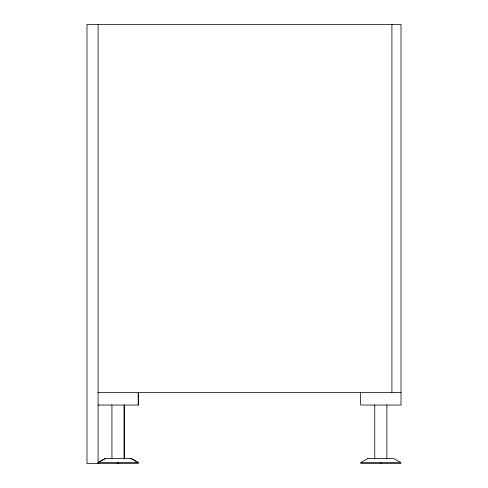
<?xml version="1.0" encoding="UTF-8"?>
<svg xmlns="http://www.w3.org/2000/svg" width="488" height="488" viewBox="0 0 488 488"><rect width="100%" height="100%" fill="white"/><g stroke="black" fill="none" stroke-linecap="round" stroke-linejoin="round"><path stroke-width="0.73" d="M98.765 462.258L105.377 458.549M97.801 392.419L401.002 392.419M97.801 405.04L138.488 405.04L138.488 392.419M138.488 463.6L86.998 463.6L86.998 24.4L401.002 24.4L401.002 405.04L360.614 405.04L360.614 392.419M360.614 463.6L401.002 463.6M130.918 458.549L138.189 462.624M391.913 24.4L391.913 392.419M386.862 405.04L386.862 458.549M380.811 462.624L380.811 463.6M374.754 405.04L374.754 458.549M138.189 392.419L138.189 405.04M124.355 405.04L124.355 458.549M124.05 405.04L124.05 458.549M117.992 462.624L117.992 463.6M111.941 405.04L111.941 458.549M98.106 24.4L98.106 463.6M105.072 458.549L97.801 462.624L138.488 462.624L131.217 458.549L105.072 458.549M367.885 458.549L360.614 462.624L401.002 462.624L393.731 458.549L367.885 458.549"/></g></svg>
